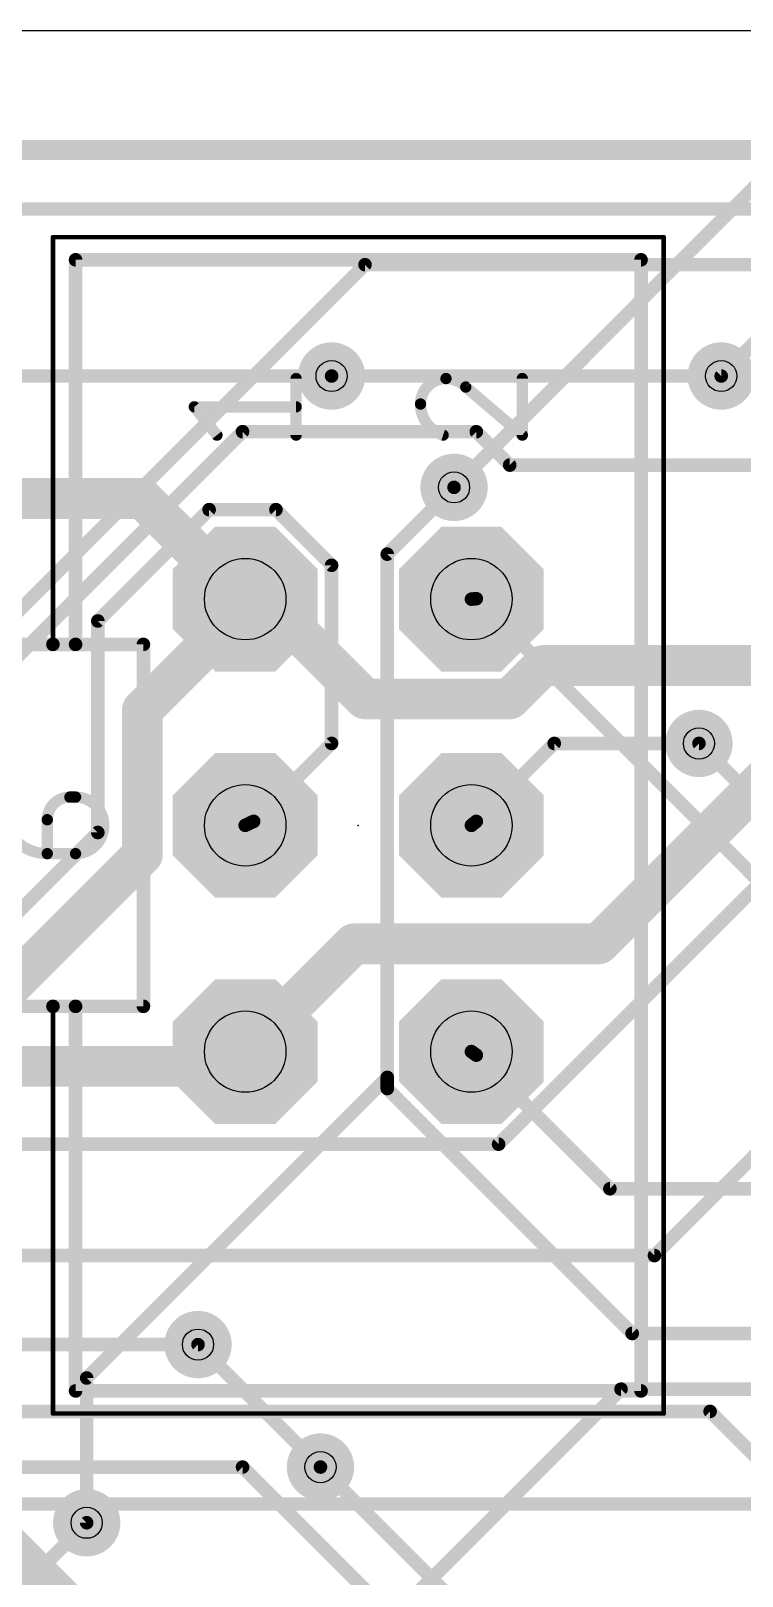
# Model space of a CAD drawing. Extents: x 0 to 200, y 0 to 49.
# Drawn here: x 79.37 to 87.36, y 30.65 to 48 of the extents above; entities that cross this region are included whole.
import ezdxf

# ---------------------------------------------------------------- set-up
doc = ezdxf.new("R2010")
doc.units = 0
for name, color, linetype in [('1', 12, 'CONTINUOUS'), ('16', 132, 'CONTINUOUS'), ('17', 110, 'CONTINUOUS'), ('18', 110, 'CONTINUOUS'), ('20', 31, 'CONTINUOUS'), ('21', 253, 'CONTINUOUS'), ('23', 53, 'CONTINUOUS'), ('29', 253, 'CONTINUOUS'), ('30', 253, 'CONTINUOUS'), ('44', 253, 'CONTINUOUS'), ('51', 253, 'CONTINUOUS')]:
    doc.layers.add(name, color=color, linetype=linetype)

# ---------------------------------------------------------------- blocks, each defined once
blk = doc.blocks.new('RECT')
blk.add_solid([(-0.5, -0.5), (0.5, -0.5), (-0.5, 0.5), (0.5, 0.5)])
blk = doc.blocks.new('OCTAGONP')
at = {"const_width": 0.5}
blk.add_lwpolyline([(-0.25, -0.1036), (-0.25, 0.1036), (-0.1036, 0.25), (0.1036, 0.25), (0.25, 0.1036), (0.25, -0.1036), (0.1036, -0.25), (-0.1036, -0.25), (-0.25, -0.1036), (-0.25, 0.1036)], dxfattribs=at)
blk = doc.blocks.new('ROUNDV')
at = {"const_width": 0.5}
blk.add_lwpolyline([(0, -0.25, 1), (0, 0.25, 1), (0, -0.25)], format="xyb", dxfattribs=at)

msp = doc.modelspace()

# ---------------------------------------------------------------- linework, layer by layer
at = {"layer": '1'}
for points, const_width in [([(84.125, 42.875), (88.125, 46.875)], 0.1524), ([(87.125, 44.125), (89.125, 46.125)], 0.1524), ([(61.75, 44.125), (82.75, 44.125)], 0.1524), ([(80.625, 42.75), (61.5, 42.75)], 0.4572), ([(81.75, 41.625), (80.625, 42.75)], 0.4572), ([(81.75, 41.625), (81.78, 41.62)], 0.4572), ([(82, 41.625), (81.78, 41.62)], 0.4572), ([(82, 41.625), (83.125, 40.5)], 0.4572), ([(84.75, 40.5), (85.125, 40.875)], 0.4572), ([(85.125, 40.875), (88, 40.875)], 0.4572), ([(83.125, 40.5), (84.75, 40.5)], 0.4572), ([(84.375, 39.125), (85.25, 40)], 0.1524), ([(85.25, 40), (86.875, 40)], 0.1524), ([(85.75, 37.75), (87.75, 39.75)], 0.4572), ([(86.375, 34.25), (91.5, 39.375)], 0.1524), ([(84.625, 35.5), (88.375, 39.25)], 0.1524), ([(84.375, 39.125), (84.32, 39.08)], 0.1524), ([(81.875, 36.625), (83, 37.75)], 0.4572), ([(83, 37.75), (85.75, 37.75)], 0.4572), ([(81.875, 36.625), (81.78, 36.54)], 0.4572), ([(81.625, 36.375), (81.78, 36.54)], 0.4572), ([(81.625, 36.375), (75, 36.375)], 0.4572), ([(67.875, 35.5), (84.625, 35.5)], 0.1524), ([(74, 34.25), (86.375, 34.25)], 0.1524), ([(73.25, 33.25), (81.25, 33.25)], 0.1524), ([(87, 32.5), (70, 32.5)], 0.1524), ([(90.875, 28.625), (87, 32.5)], 0.1524), ([(69.75, 31.875), (81.75, 31.875)], 0.1524), ([(81.75, 31.875), (84.75, 28.875)], 0.1524), ([(82.625, 31.875), (85.875, 28.625)], 0.1524), ([(80, 31.25), (79.125, 30.375)], 0.1524)]:
    msp.add_lwpolyline(points, dxfattribs=dict(at, const_width=const_width))
for points, const_width in [([(82.75, 44.0869, 1), (82.75, 44.1631)], 0.0762), ([(87.0981, 44.1519, 1), (87.1519, 44.0981)], 0.0762), ([(80.7058, 42.8308, 1), (80.5442, 42.6692)], 0.2286), ([(80.625, 42.6357, 1), (80.625, 42.8643)], 0.2286), ([(84.0981, 42.9019, 1), (84.1519, 42.8481)], 0.0762), ([(81.7688, 41.7377, 1), (81.7312, 41.5123)], 0.2286), ([(81.7774, 41.7343, 1), (81.7826, 41.5057)], 0.2286), ([(81.6692, 41.5442, 1), (81.8308, 41.7058)], 0.2286), ([(81.7612, 41.5073, 1), (81.7988, 41.7327)], 0.2286), ([(82.0808, 41.7058, 1), (81.9192, 41.5442)], 0.2286), ([(82.0026, 41.5107, 1), (81.9974, 41.7393)], 0.2286), ([(85.125, 40.9893, 1), (85.125, 40.7607)], 0.2286), ([(85.2058, 40.7942, 1), (85.0442, 40.9558)], 0.2286), ([(83.125, 40.6143, 1), (83.125, 40.3857)], 0.2286), ([(83.0442, 40.4192, 1), (83.2058, 40.5808)], 0.2286), ([(84.6692, 40.5808, 1), (84.8308, 40.4192)], 0.2286), ([(84.75, 40.3857, 1), (84.75, 40.6143)], 0.2286), ([(85.25, 40.0381, 1), (85.25, 39.9619)], 0.0762), ([(86.875, 39.9619, 1), (86.875, 40.0381)], 0.0762), ([(85.2769, 39.9731, 1), (85.2231, 40.0269)], 0.0762), ([(84.2959, 39.1095, 1), (84.3441, 39.0505)], 0.0762), ([(84.3481, 39.1519, 1), (84.4019, 39.0981)], 0.0762), ([(84.3991, 39.0955, 1), (84.3509, 39.1545)], 0.0762), ([(83, 37.8643, 1), (83, 37.6357)], 0.2286), ([(83.0808, 37.6692, 1), (82.9192, 37.8308)], 0.2286), ([(85.6692, 37.8308, 1), (85.8308, 37.6692)], 0.2286), ([(85.75, 37.6357, 1), (85.75, 37.8643)], 0.2286), ([(81.7942, 36.7058, 1), (81.9558, 36.5442)], 0.2286), ([(81.9512, 36.5398, 1), (81.7988, 36.7102)], 0.2286), ([(81.7038, 36.6252, 1), (81.8562, 36.4548)], 0.2286), ([(81.8633, 36.4617, 1), (81.6967, 36.6183)], 0.2286), ([(81.5417, 36.4533, 1), (81.7083, 36.2967)], 0.2286), ([(81.625, 36.2607, 1), (81.625, 36.4893)], 0.2286), ([(84.625, 35.4619, 1), (84.625, 35.5381)], 0.0762), ([(84.5981, 35.5269, 1), (84.6519, 35.4731)], 0.0762), ([(86.3481, 34.2769, 1), (86.4019, 34.2231)], 0.0762), ([(86.375, 34.2119, 1), (86.375, 34.2881)], 0.0762), ([(81.25, 33.2119, 1), (81.25, 33.2881)], 0.0762), ([(87.0269, 32.5269, 1), (86.9731, 32.4731)], 0.0762), ([(87, 32.4619, 1), (87, 32.5381)], 0.0762), ([(81.7769, 31.9019, 1), (81.7231, 31.8481)], 0.0762), ([(81.75, 31.8369, 1), (81.75, 31.9131)], 0.0762), ([(82.6519, 31.9019, 1), (82.5981, 31.8481)], 0.0762), ([(80.0269, 31.2231, 1), (79.9731, 31.2769)], 0.0762)]:
    msp.add_lwpolyline(points, format="xyb", dxfattribs=dict(at, const_width=const_width))
at = {"layer": '16'}
for points, const_width in [([(66.25, 46.625), (127.625, 46.625)], 0.1524), ([(69.75, 46), (88.125, 46)], 0.1524), ([(83.125, 45.375), (72, 34.25)], 0.1524), ([(98.875, 45.375), (83.125, 45.375)], 0.1524), ([(82.75, 44.125), (87.125, 44.125)], 0.1524), ([(75.625, 37.375), (81.75, 43.5)], 0.1524), ([(81.75, 43.5), (84.375, 43.5)], 0.1524), ([(84.375, 43.5), (84.75, 43.125)], 0.1524), ([(84.75, 43.125), (95.25, 43.125)], 0.1524), ([(83.375, 42.125), (84.125, 42.875)], 0.1524), ([(81.375, 42.625), (80.125, 41.375)], 0.1524), ([(82.125, 42.625), (81.375, 42.625)], 0.1524), ([(82.75, 42), (82.125, 42.625)], 0.1524), ([(83.375, 36.25), (83.375, 42.125)], 0.1524), ([(82.75, 40), (82.75, 42)], 0.1524), ([(81.75, 41.5), (81.78, 41.62)], 0.4572), ([(81.75, 41.5), (80.625, 40.375)], 0.4572), ([(84.375, 41.625), (84.32, 41.62)], 0.1524), ([(84.375, 41.625), (90.75, 35.25)], 0.1524), ([(80.125, 41.375), (80.125, 39)], 0.1524), ([(80.625, 40.375), (80.625, 38.75)], 0.4572), ([(81.875, 39.125), (82.75, 40)], 0.1524), ([(86.875, 40), (93.75, 33.125)], 0.1524), ([(80.125, 39), (74.375, 33.25)], 0.1524), ([(81.875, 39.125), (81.78, 39.08)], 0.1524), ([(80.625, 38.75), (79, 37.125)], 0.4572), ([(84.375, 36.5), (84.32, 36.54)], 0.1524), ([(84.375, 36.5), (85.875, 35)], 0.1524), ([(83.375, 36.25), (80, 32.875)], 0.1524), ([(83.375, 36.125), (83.375, 36.25)], 0.1524), ([(86.125, 33.375), (83.375, 36.125)], 0.1524), ([(85.875, 35), (90.125, 35)], 0.1524), ([(81.25, 33.25), (82.625, 31.875)], 0.1524), ([(88.375, 33.375), (86.125, 33.375)], 0.1524), ([(80, 32.875), (80, 31.25)], 0.1524), ([(83, 29.75), (86, 32.75)], 0.1524), ([(86, 32.75), (88.125, 32.75)], 0.1524), ([(81.25, 28.875), (78.875, 31.25)], 0.4572)]:
    msp.add_lwpolyline(points, dxfattribs=dict(at, const_width=const_width))
for points, const_width in [([(83.125, 45.4131, 1), (83.125, 45.3369)], 0.0762), ([(83.1519, 45.3481, 1), (83.0981, 45.4019)], 0.0762), ([(82.75, 44.1631, 1), (82.75, 44.0869)], 0.0762), ([(87.125, 44.0869, 1), (87.125, 44.1631)], 0.0762), ([(81.75, 43.5381, 1), (81.75, 43.4619)], 0.0762), ([(81.7769, 43.4731, 1), (81.7231, 43.5269)], 0.0762), ([(84.4019, 43.5269, 1), (84.3481, 43.4731)], 0.0762), ([(84.375, 43.4619, 1), (84.375, 43.5381)], 0.0762), ([(84.75, 43.1631, 1), (84.75, 43.0869)], 0.0762), ([(84.7231, 43.0981, 1), (84.7769, 43.1519)], 0.0762), ([(84.1519, 42.8481, 1), (84.0981, 42.9019)], 0.0762), ([(81.375, 42.6631, 1), (81.375, 42.5869)], 0.0762), ([(81.4019, 42.5981, 1), (81.3481, 42.6519)], 0.0762), ([(82.1519, 42.6519, 1), (82.0981, 42.5981)], 0.0762), ([(82.125, 42.5869, 1), (82.125, 42.6631)], 0.0762), ([(83.4131, 42.125, 1), (83.3369, 42.125)], 0.0762), ([(83.3481, 42.1519, 1), (83.4019, 42.0981)], 0.0762), ([(82.7881, 42, 1), (82.7119, 42)], 0.0762), ([(82.7231, 41.9731, 1), (82.7769, 42.0269)], 0.0762), ([(81.8909, 41.5923, 1), (81.6691, 41.6477)], 0.2286), ([(81.6391, 41.5277, 1), (81.8609, 41.4723)], 0.2286), ([(81.8308, 41.4192, 1), (81.6692, 41.5808)], 0.2286), ([(84.3166, 41.6579, 1), (84.3234, 41.5821)], 0.0762), ([(84.4019, 41.6519, 1), (84.3481, 41.5981)], 0.0762), ([(84.3784, 41.5871, 1), (84.3716, 41.6629)], 0.0762), ([(80.1631, 41.375, 1), (80.0869, 41.375)], 0.0762), ([(80.0981, 41.4019, 1), (80.1519, 41.3481)], 0.0762), ([(80.7393, 40.375, 1), (80.5107, 40.375)], 0.2286), ([(80.5442, 40.4558, 1), (80.7058, 40.2942)], 0.2286), ([(82.7119, 40, 1), (82.7881, 40)], 0.0762), ([(82.7769, 39.9731, 1), (82.7231, 40.0269)], 0.0762), ([(86.9019, 40.0269, 1), (86.8481, 39.9731)], 0.0762), ([(80.0869, 39, 1), (80.1631, 39)], 0.0762), ([(80.1519, 38.9731, 1), (80.0981, 39.0269)], 0.0762), ([(81.7637, 39.1144, 1), (81.7963, 39.0456)], 0.0762), ([(81.8481, 39.1519, 1), (81.9019, 39.0981)], 0.0762), ([(81.8913, 39.0906, 1), (81.8587, 39.1594)], 0.0762), ([(80.5107, 38.75, 1), (80.7393, 38.75)], 0.2286), ([(80.7058, 38.6692, 1), (80.5442, 38.8308)], 0.2286), ([(84.3424, 36.5708, 1), (84.2976, 36.5092)], 0.0762), ([(84.4019, 36.5269, 1), (84.3481, 36.4731)], 0.0762), ([(84.3526, 36.4692, 1), (84.3974, 36.5308)], 0.0762), ([(83.4131, 36.25, 1), (83.3369, 36.25)], 0.0762), ([(83.3369, 36.25, 1), (83.4131, 36.25)], 0.0762), ([(83.4019, 36.2231, 1), (83.3481, 36.2769)], 0.0762), ([(83.3369, 36.125, 1), (83.4131, 36.125)], 0.0762), ([(83.4019, 36.1519, 1), (83.3481, 36.0981)], 0.0762), ([(85.875, 35.0381, 1), (85.875, 34.9619)], 0.0762), ([(85.8481, 34.9731, 1), (85.9019, 35.0269)], 0.0762), ([(81.2769, 33.2769, 1), (81.2231, 33.2231)], 0.0762), ([(86.125, 33.4131, 1), (86.125, 33.3369)], 0.0762), ([(86.0981, 33.3481, 1), (86.1519, 33.4019)], 0.0762), ([(80.0381, 32.875, 1), (79.9619, 32.875)], 0.0762), ([(79.9731, 32.9019, 1), (80.0269, 32.8481)], 0.0762), ([(86, 32.7881, 1), (86, 32.7119)], 0.0762), ([(86.0269, 32.7231, 1), (85.9731, 32.7769)], 0.0762), ([(82.5981, 31.8481, 1), (82.6519, 31.9019)], 0.0762), ([(79.9619, 31.25, 1), (80.0381, 31.25)], 0.0762)]:
    msp.add_lwpolyline(points, format="xyb", dxfattribs=dict(at, const_width=const_width))
at = {"layer": '20'}
msp.add_line((200, 48), (0, 48), dxfattribs=at)
at = {"layer": '21'}
for points, const_width in [([(87.495, 46.7), (78.605, 46.7)], 0.1524), ([(86.479, 45.684), (79.621, 45.684)], 0.0508), ([(79.621, 45.684), (79.621, 41.112)], 0.0508), ([(86.479, 32.476), (86.479, 45.684)], 0.0508), ([(86.225, 45.43), (79.875, 45.43)], 0.1524), ([(79.875, 41.112), (79.875, 45.43)], 0.1524), ([(86.225, 45.43), (86.225, 32.73)], 0.1524), ([(82.3515, 43.4615), (82.3515, 44.0965)], 0.127), ([(84.8915, 43.4615), (84.8915, 44.0965)], 0.127), ([(84.2565, 44.0012), (84.8915, 43.4615)], 0.127), ([(81.4625, 43.4615), (81.2085, 43.779)], 0.127), ([(81.2085, 43.779), (82.3515, 43.779)], 0.127), ([(79.621, 41.112), (78.605, 41.112)], 0.1524), ([(79.875, 41.112), (79.621, 41.112)], 0.1524), ([(79.875, 41.112), (80.637, 41.112)], 0.1524), ([(80.637, 37.048), (80.637, 41.112)], 0.1524), ([(79.8115, 39.3975), (79.875, 39.3975)], 0.127), ([(79.5575, 38.7625), (79.5575, 39.1435)], 0.127), ([(79.875, 38.7625), (79.5575, 38.7625)], 0.127), ([(79.621, 37.048), (78.605, 37.048)], 0.1524), ([(79.875, 37.048), (79.621, 37.048)], 0.1524), ([(79.621, 37.048), (79.621, 32.476)], 0.0508), ([(80.637, 37.048), (79.875, 37.048)], 0.1524), ([(79.875, 32.73), (79.875, 37.048)], 0.1524), ([(79.875, 32.73), (86.225, 32.73)], 0.1524), ([(79.621, 32.476), (86.479, 32.476)], 0.0508), ([(78.605, 31.46), (87.495, 31.46)], 0.1524)]:
    msp.add_lwpolyline(points, dxfattribs=dict(at, const_width=const_width))
for points, const_width in [([(79.621, 45.6967, 1), (79.621, 45.6713)], 0.0254), ([(79.6337, 45.684, 1), (79.6083, 45.684)], 0.0254), ([(86.4917, 45.684, 1), (86.4663, 45.684)], 0.0254), ([(86.479, 45.6713, 1), (86.479, 45.6967)], 0.0254), ([(79.875, 45.4681, 1), (79.875, 45.3919)], 0.0762), ([(79.9131, 45.43, 1), (79.8369, 45.43)], 0.0762), ([(86.2631, 45.43, 1), (86.1869, 45.43)], 0.0762), ([(86.225, 45.3919, 1), (86.225, 45.4681)], 0.0762), ([(82.3833, 44.0965, 1), (82.3197, 44.0965)], 0.0635), ([(84.0343, 44.0965, 0.4142), (83.7485, 43.8107)], 0.127), ([(84.2565, 44.0012, 0.2053), (84.0343, 44.0965)], 0.127), ([(84.0342, 44.1282, 1), (84.0343, 44.0648)], 0.0635), ([(84.0343, 44.0647, 1), (84.0343, 44.1283)], 0.0635), ([(84.9233, 44.0965, 1), (84.8598, 44.0965)], 0.0635), ([(84.2771, 44.0254, 1), (84.2359, 43.9771)], 0.0635), ([(84.2335, 43.9794, 1), (84.2795, 44.0231)], 0.0635), ([(81.2085, 43.8108, 1), (81.2085, 43.7473)], 0.0635), ([(81.2333, 43.7988, 1), (81.1837, 43.7592)], 0.0635), ([(82.3515, 43.7473, 1), (82.3515, 43.8108)], 0.0635), ([(83.7485, 43.8107, 0.3252), (84.0025, 43.4615)], 0.127), ([(83.7803, 43.8107, 1), (83.7168, 43.8108)], 0.0635), ([(83.7168, 43.8107, 1), (83.7803, 43.8107)], 0.0635), ([(81.4377, 43.4417, 1), (81.4873, 43.4813)], 0.0635), ([(82.3197, 43.4615, 1), (82.3833, 43.4615)], 0.0635), ([(83.9927, 43.4313, 1), (84.0123, 43.4917)], 0.0635), ([(84.8598, 43.4615, 1), (84.9233, 43.4615)], 0.0635), ([(84.8709, 43.4373, 1), (84.9121, 43.4857)], 0.0635), ([(79.621, 41.1501, 1), (79.621, 41.0739)], 0.0762), ([(79.621, 41.0739, 1), (79.621, 41.1501)], 0.0762), ([(79.6083, 41.112, 1), (79.6337, 41.112)], 0.0254), ([(79.875, 41.1501, 1), (79.875, 41.0739)], 0.0762), ([(79.8369, 41.112, 1), (79.9131, 41.112)], 0.0762), ([(79.875, 41.0739, 1), (79.875, 41.1501)], 0.0762), ([(80.6751, 41.112, 1), (80.5989, 41.112)], 0.0762), ([(80.637, 41.0739, 1), (80.637, 41.1501)], 0.0762), ([(79.8115, 39.3975, 0.4142), (79.5575, 39.1435)], 0.127), ([(79.8115, 39.4293, 1), (79.8115, 39.3657)], 0.0635), ([(79.8115, 39.3657, 1), (79.8115, 39.4293)], 0.0635), ([(79.875, 39.4293, 1), (79.875, 39.3657)], 0.0635), ([(79.875, 38.7625, 1), (79.875, 39.3975)], 0.127), ([(79.875, 39.3657, 1), (79.875, 39.4293)], 0.0635), ([(79.0495, 39.2705, 0.4142), (79.5575, 38.7625)], 0.127), ([(79.5893, 39.1435, 1), (79.5258, 39.1435)], 0.0635), ([(79.5258, 39.1435, 1), (79.5893, 39.1435)], 0.0635), ([(79.5575, 38.7943, 1), (79.5575, 38.7308)], 0.0635), ([(79.5258, 38.7625, 1), (79.5893, 38.7625)], 0.0635), ([(79.5575, 38.7308, 1), (79.5575, 38.7943)], 0.0635), ([(79.875, 38.7943, 1), (79.875, 38.7308)], 0.0635), ([(79.875, 38.7308, 1), (79.875, 38.7943)], 0.0635), ([(79.621, 37.0861, 1), (79.621, 37.0099)], 0.0762), ([(79.621, 37.0099, 1), (79.621, 37.0861)], 0.0762), ([(79.6337, 37.048, 1), (79.6083, 37.048)], 0.0254), ([(79.875, 37.0861, 1), (79.875, 37.0099)], 0.0762), ([(79.9131, 37.048, 1), (79.8369, 37.048)], 0.0762), ([(79.875, 37.0099, 1), (79.875, 37.0861)], 0.0762), ([(80.5989, 37.048, 1), (80.6751, 37.048)], 0.0762), ([(80.637, 37.0099, 1), (80.637, 37.0861)], 0.0762), ([(79.875, 32.7681, 1), (79.875, 32.6919)], 0.0762), ([(86.225, 32.6919, 1), (86.225, 32.7681)], 0.0762), ([(79.8369, 32.73, 1), (79.9131, 32.73)], 0.0762), ([(86.1869, 32.73, 1), (86.2631, 32.73)], 0.0762), ([(79.621, 32.4887, 1), (79.621, 32.4633)], 0.0254), ([(79.6083, 32.476, 1), (79.6337, 32.476)], 0.0254), ([(86.4663, 32.476, 1), (86.4917, 32.476)], 0.0254), ([(86.479, 32.4633, 1), (86.479, 32.4887)], 0.0254)]:
    msp.add_lwpolyline(points, format="xyb", dxfattribs=dict(at, const_width=const_width))
at = {"layer": '23'}
msp.add_point((83.05, 39.08), dxfattribs=at)
at = {"layer": '44'}
for centre, radius in [((82.75, 44.125), 0.175), ((87.125, 44.125), 0.175), ((84.125, 42.875), 0.175), ((81.78, 41.62), 0.4572), ((84.32, 41.62), 0.4572), ((86.875, 40), 0.175), ((81.78, 39.08), 0.4572), ((84.32, 39.08), 0.4572), ((81.78, 36.54), 0.4572), ((84.32, 36.54), 0.4572), ((81.25, 33.25), 0.175), ((82.625, 31.875), 0.175), ((80, 31.25), 0.175)]:
    msp.add_circle(centre, radius, dxfattribs=at)

# ---------------------------------------------------------------- block references
at = {"layer": '17', "xscale": 1.4224, "yscale": 1.4224, "rotation": 270}
for p in [(81.78, 41.62), (81.78, 41.62), (84.32, 41.62), (84.32, 41.62), (81.78, 39.08), (81.78, 39.08), (84.32, 39.08), (84.32, 39.08), (81.78, 36.54), (81.78, 36.54), (84.32, 36.54), (84.32, 36.54)]:
    msp.add_blockref('OCTAGONP', p, dxfattribs=at)
at = {"layer": '18', "xscale": 0.7564, "yscale": 0.7564}
for p in [(82.75, 44.125), (82.75, 44.125), (87.125, 44.125), (87.125, 44.125), (84.125, 42.875), (84.125, 42.875), (86.875, 40), (86.875, 40), (81.25, 33.25), (81.25, 33.25), (82.625, 31.875), (82.625, 31.875), (80, 31.25), (80, 31.25)]:
    msp.add_blockref('ROUNDV', p, dxfattribs=at)
at = {"layer": '29', "xscale": 1.6256, "yscale": 1.6256, "rotation": 270}
for p in [(81.78, 41.62), (84.32, 41.62), (81.78, 39.08), (84.32, 39.08), (81.78, 36.54), (84.32, 36.54)]:
    msp.add_blockref('OCTAGONP', p, dxfattribs=at)
at = {"layer": '30', "xscale": 1.6256, "yscale": 1.6256, "rotation": 270}
for p in [(81.78, 41.62), (84.32, 41.62), (81.78, 39.08), (84.32, 39.08), (81.78, 36.54), (84.32, 36.54)]:
    msp.add_blockref('OCTAGONP', p, dxfattribs=at)
at = {"layer": '51', "xscale": 0.508, "yscale": 0.508, "rotation": 270}
for p in [(81.78, 41.62), (84.32, 41.62), (81.78, 39.08), (84.32, 39.08), (81.78, 36.54), (84.32, 36.54)]:
    msp.add_blockref('RECT', p, dxfattribs=at)

doc.saveas('drawing.dxf')
